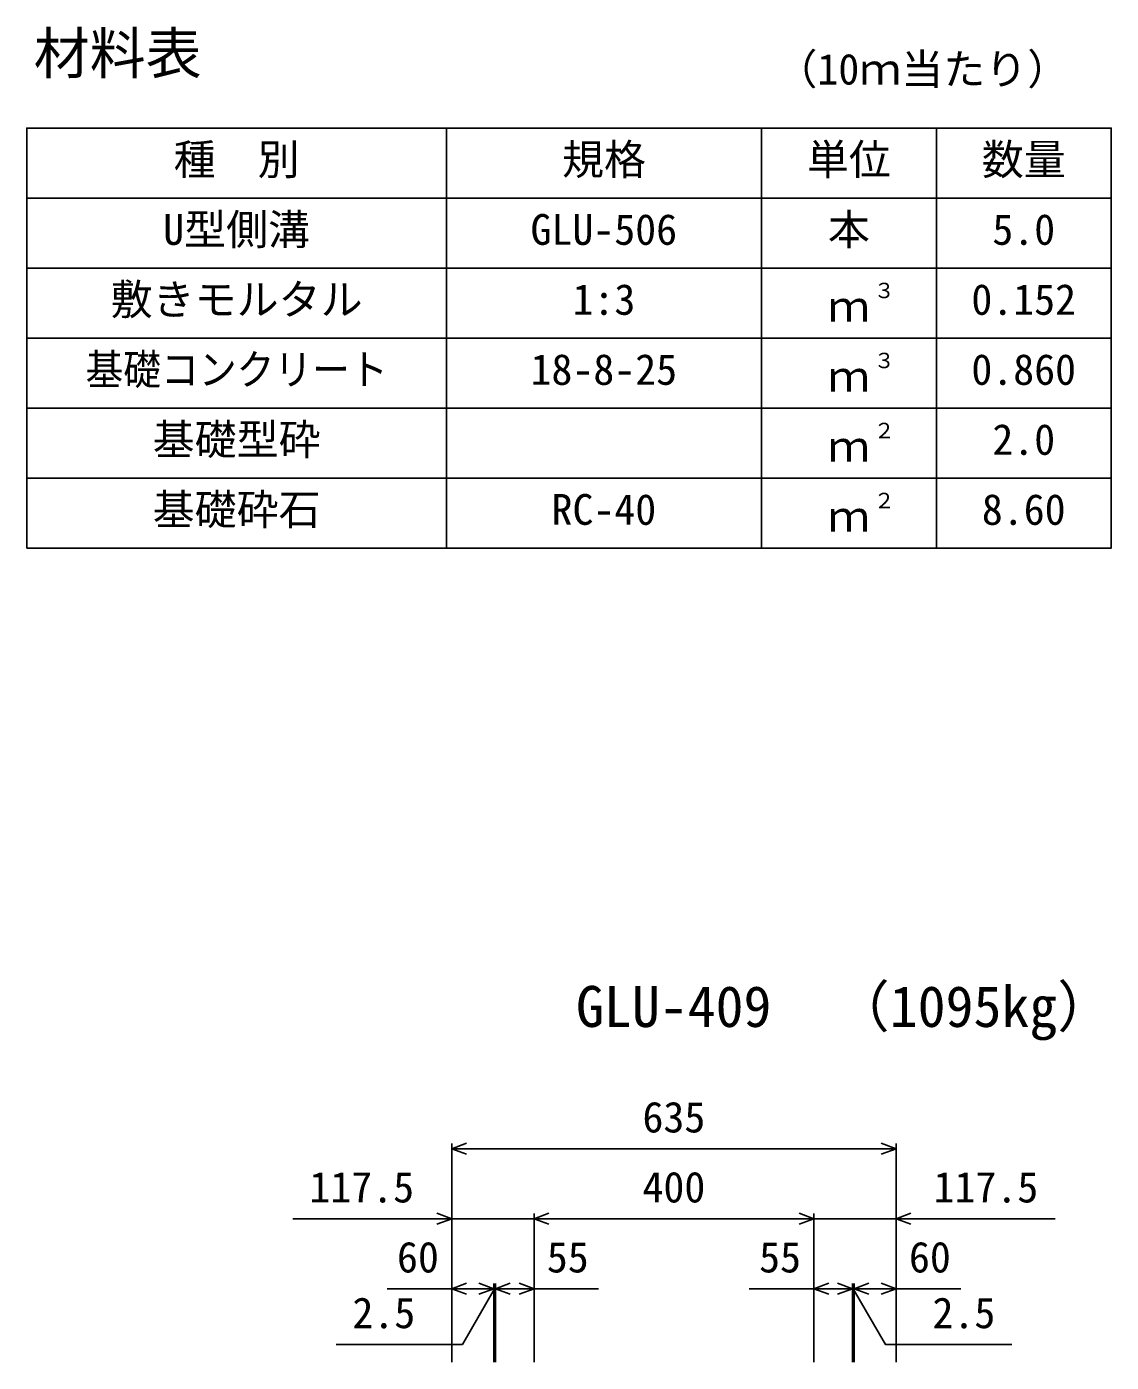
# Model space of a CAD drawing. Units: millimetres, scale not verified. Extents: x -25200 to 25200, y -8910 to 8910.
# Drawn here: x 19381 to 20931, y 1898 to 3806 of the extents above; entities that cross this region are included whole.
import ezdxf
from ezdxf.enums import TextEntityAlignment as Align

# ---------------------------------------------------------------- set-up
doc = ezdxf.new("R2010")
doc.units = ezdxf.units.MM
doc.header["$LTSCALE"] = 30
for name, color, linetype, lineweight in [('0-0_DIM', 7, 'Continuous', 25), ('0-3_HYO', 3, 'Continuous', 25), ('0-4_HYO2', 4, 'Continuous', 25), ('0-7_TXT', 7, 'Continuous', 25)]:
    doc.layers.add(name, color=color, linetype=linetype, lineweight=lineweight)
doc.styles.add('ＭＳ ゴシック', font='')
doc.styles.get('ＭＳ ゴシック').set_extended_font_data('MS Gothic')

msp = doc.modelspace()

# ---------------------------------------------------------------- linework, layer by layer
at = {"layer": '0-0_DIM'}
for p, q in [((19988.6, 2211.03), (19988.6, 1898.41)), ((20623.6, 2203.53), (19988.6, 2203.53)), ((20623.6, 2211.03), (20623.6, 1898.41)), ((19761.39, 2103.53), (19988.6, 2103.53)), ((20106.1, 2103.53), (19988.6, 2103.53)), ((20106.1, 2111.03), (20106.1, 1898.41)), ((20106.1, 2103.53), (20506.1, 2103.53)), ((20506.1, 2111.03), (20506.1, 1898.41)), ((20506.1, 2103.53), (20623.6, 2103.53)), ((20850.8, 2103.53), (20623.6, 2103.53)), ((19988.6, 2003.53), (19896.28, 2003.53)), ((19988.6, 2003.53), (20048.6, 2003.53)), ((20048.6, 2011.03), (20048.6, 1898.41)), ((20048.6, 2003.53), (20051.1, 2003.53)), ((20051.1, 2011.03), (20051.1, 1898.41)), ((20106.1, 2003.53), (20051.1, 2003.53)), ((20106.1, 2003.53), (20198.41, 2003.53)), ((20506.1, 2003.53), (20413.78, 2003.53)), ((20506.1, 2003.53), (20561.1, 2003.53)), ((20561.1, 2011.03), (20561.1, 1898.41)), ((20561.1, 2003.53), (20563.6, 2003.53)), ((20563.6, 2011.03), (20563.6, 1898.41)), ((20623.6, 2003.53), (20563.6, 2003.53)), ((20623.6, 2003.53), (20715.91, 2003.53))]:
    msp.add_line(p, q, dxfattribs=at)
for points in [[(20009.74, 2195.84), (19988.6, 2203.53), (20009.74, 2211.23)], [(20602.45, 2211.23), (20623.6, 2203.53), (20602.45, 2195.84)], [(19967.45, 2095.84), (19988.6, 2103.53), (19967.45, 2111.23)], [(20127.24, 2095.84), (20106.1, 2103.53), (20127.24, 2111.23)], [(20484.95, 2111.23), (20506.1, 2103.53), (20484.95, 2095.84)], [(20644.74, 2095.84), (20623.6, 2103.53), (20644.74, 2111.23)], [(20049.85, 2003.53), (20003.89, 1923.93), (19823.17, 1923.93)], [(20009.74, 2011.23), (19988.6, 2003.53), (20009.74, 1995.84)], [(20027.45, 2011.23), (20048.6, 2003.53), (20027.45, 1995.84)], [(20072.24, 2011.23), (20051.1, 2003.53), (20072.24, 1995.84)], [(20084.95, 2011.23), (20106.1, 2003.53), (20084.95, 1995.84)], [(20527.24, 2011.23), (20506.1, 2003.53), (20527.24, 1995.84)], [(20539.95, 2011.23), (20561.1, 2003.53), (20539.95, 1995.84)], [(20562.35, 2003.53), (20608.31, 1923.93), (20789.03, 1923.93)], [(20584.74, 2011.23), (20563.6, 2003.53), (20584.74, 1995.84)], [(20602.45, 2011.23), (20623.6, 2003.53), (20602.45, 1995.84)]]:
    msp.add_lwpolyline(points, dxfattribs=at)
at = {"layer": '0-3_HYO'}
for p, q in [((19981.1, 3661.59), (19981.1, 3061.59)), ((20431.1, 3661.59), (20431.1, 3061.59)), ((20681.1, 3661.59), (20681.1, 3061.59)), ((19381.1, 3561.59), (20931.1, 3561.59))]:
    msp.add_line(p, q, dxfattribs=at)
msp.add_lwpolyline([(19381.1, 3061.59), (20931.1, 3061.59), (20931.1, 3661.59), (19381.1, 3661.59)], close=True, dxfattribs=at)
at = {"layer": '0-4_HYO2'}
for p, q in [((19381.1, 3461.59), (20931.1, 3461.59)), ((19381.1, 3361.59), (20931.1, 3361.59)), ((19381.1, 3261.59), (20931.1, 3261.59)), ((19381.1, 3161.59), (20931.1, 3161.59))]:
    msp.add_line(p, q, dxfattribs=at)

# ---------------------------------------------------------------- texts
at = {"layer": '0-0_DIM', "style": 'ＭＳ ゴシック'}
for s, p in [('635', (20261.1, 2213.53)), ('117.5', (19785.1, 2113.53)), ('400', (20261.1, 2113.53)), ('117.5', (20677.09, 2113.53)), ('60', (19910.28, 2013.53)), ('55', (20124.42, 2013.53)), ('55', (20427.78, 2013.53)), ('60', (20641.92, 2013.53)), ('2.5', (19846.59, 1933.93)), ('2.5', (20675.6, 1933.93))]:
    msp.add_text(s, height=43.99, dxfattribs=at).set_placement(p, align=Align.BOTTOM_LEFT)
at = {"layer": '0-7_TXT', "style": 'ＭＳ ゴシック'}
for s, height, p in [('材料表', 58.65, (19391.1, 3721.59)), ('（10ｍ当たり）', 43.99, (20451.09, 3710.59)), ('種\u3000別', 43.99, (19591.1, 3581.59)), ('規格', 43.99, (20146.1, 3581.59)), ('単位', 43.99, (20496.1, 3581.59)), ('数量', 43.99, (20746.1, 3581.59)), ('U型側溝', 43.99, (19576.1, 3481.59)), ('GLU-506', 43.99, (20101.1, 3481.59)), ('本', 43.99, (20526.1, 3481.59)), ('5.0', 43.99, (20761.1, 3481.59)), ('敷きモルタル', 43.99, (19501.1, 3381.59)), ('1:3', 43.99, (20161.1, 3381.59)), ('３', 21.99, (20591.64, 3411.96)), ('0.152', 43.99, (20731.1, 3381.59)), ('ｍ', 43.99, (20526.1, 3371.59)), ('３', 21.99, (20591.64, 3311.96)), ('18-8-25', 43.99, (20101.1, 3281.59)), ('0.860', 43.99, (20731.1, 3281.59)), ('ｍ', 43.99, (20526.1, 3271.59)), ('基礎型砕', 43.99, (19561.1, 3181.59)), ('２', 21.99, (20591.64, 3211.96)), ('2.0', 43.99, (20761.1, 3181.59)), ('ｍ', 43.99, (20526.1, 3171.59)), ('基礎砕石', 43.99, (19561.1, 3081.59)), ('RC-40', 43.99, (20131.1, 3081.59)), ('２', 21.99, (20591.64, 3111.96)), ('8.60', 43.99, (20746.1, 3081.59)), ('ｍ', 43.99, (20526.1, 3071.59)), ('（1095kg）', 58.65, (20534.47, 2359.83)), ('GLU-409', 58.65, (20166.1, 2359.83))]:
    msp.add_text(s, height=height, dxfattribs=at).set_placement(p, align=Align.BOTTOM_LEFT)
at = {"layer": '0-7_TXT', "style": 'ＭＳ ゴシック', "width": 0.9}
msp.add_text('基礎コンクリート', height=43.99, dxfattribs=at).set_placement((19465.1, 3281.59), align=Align.BOTTOM_LEFT)

doc.saveas('drawing.dxf')
